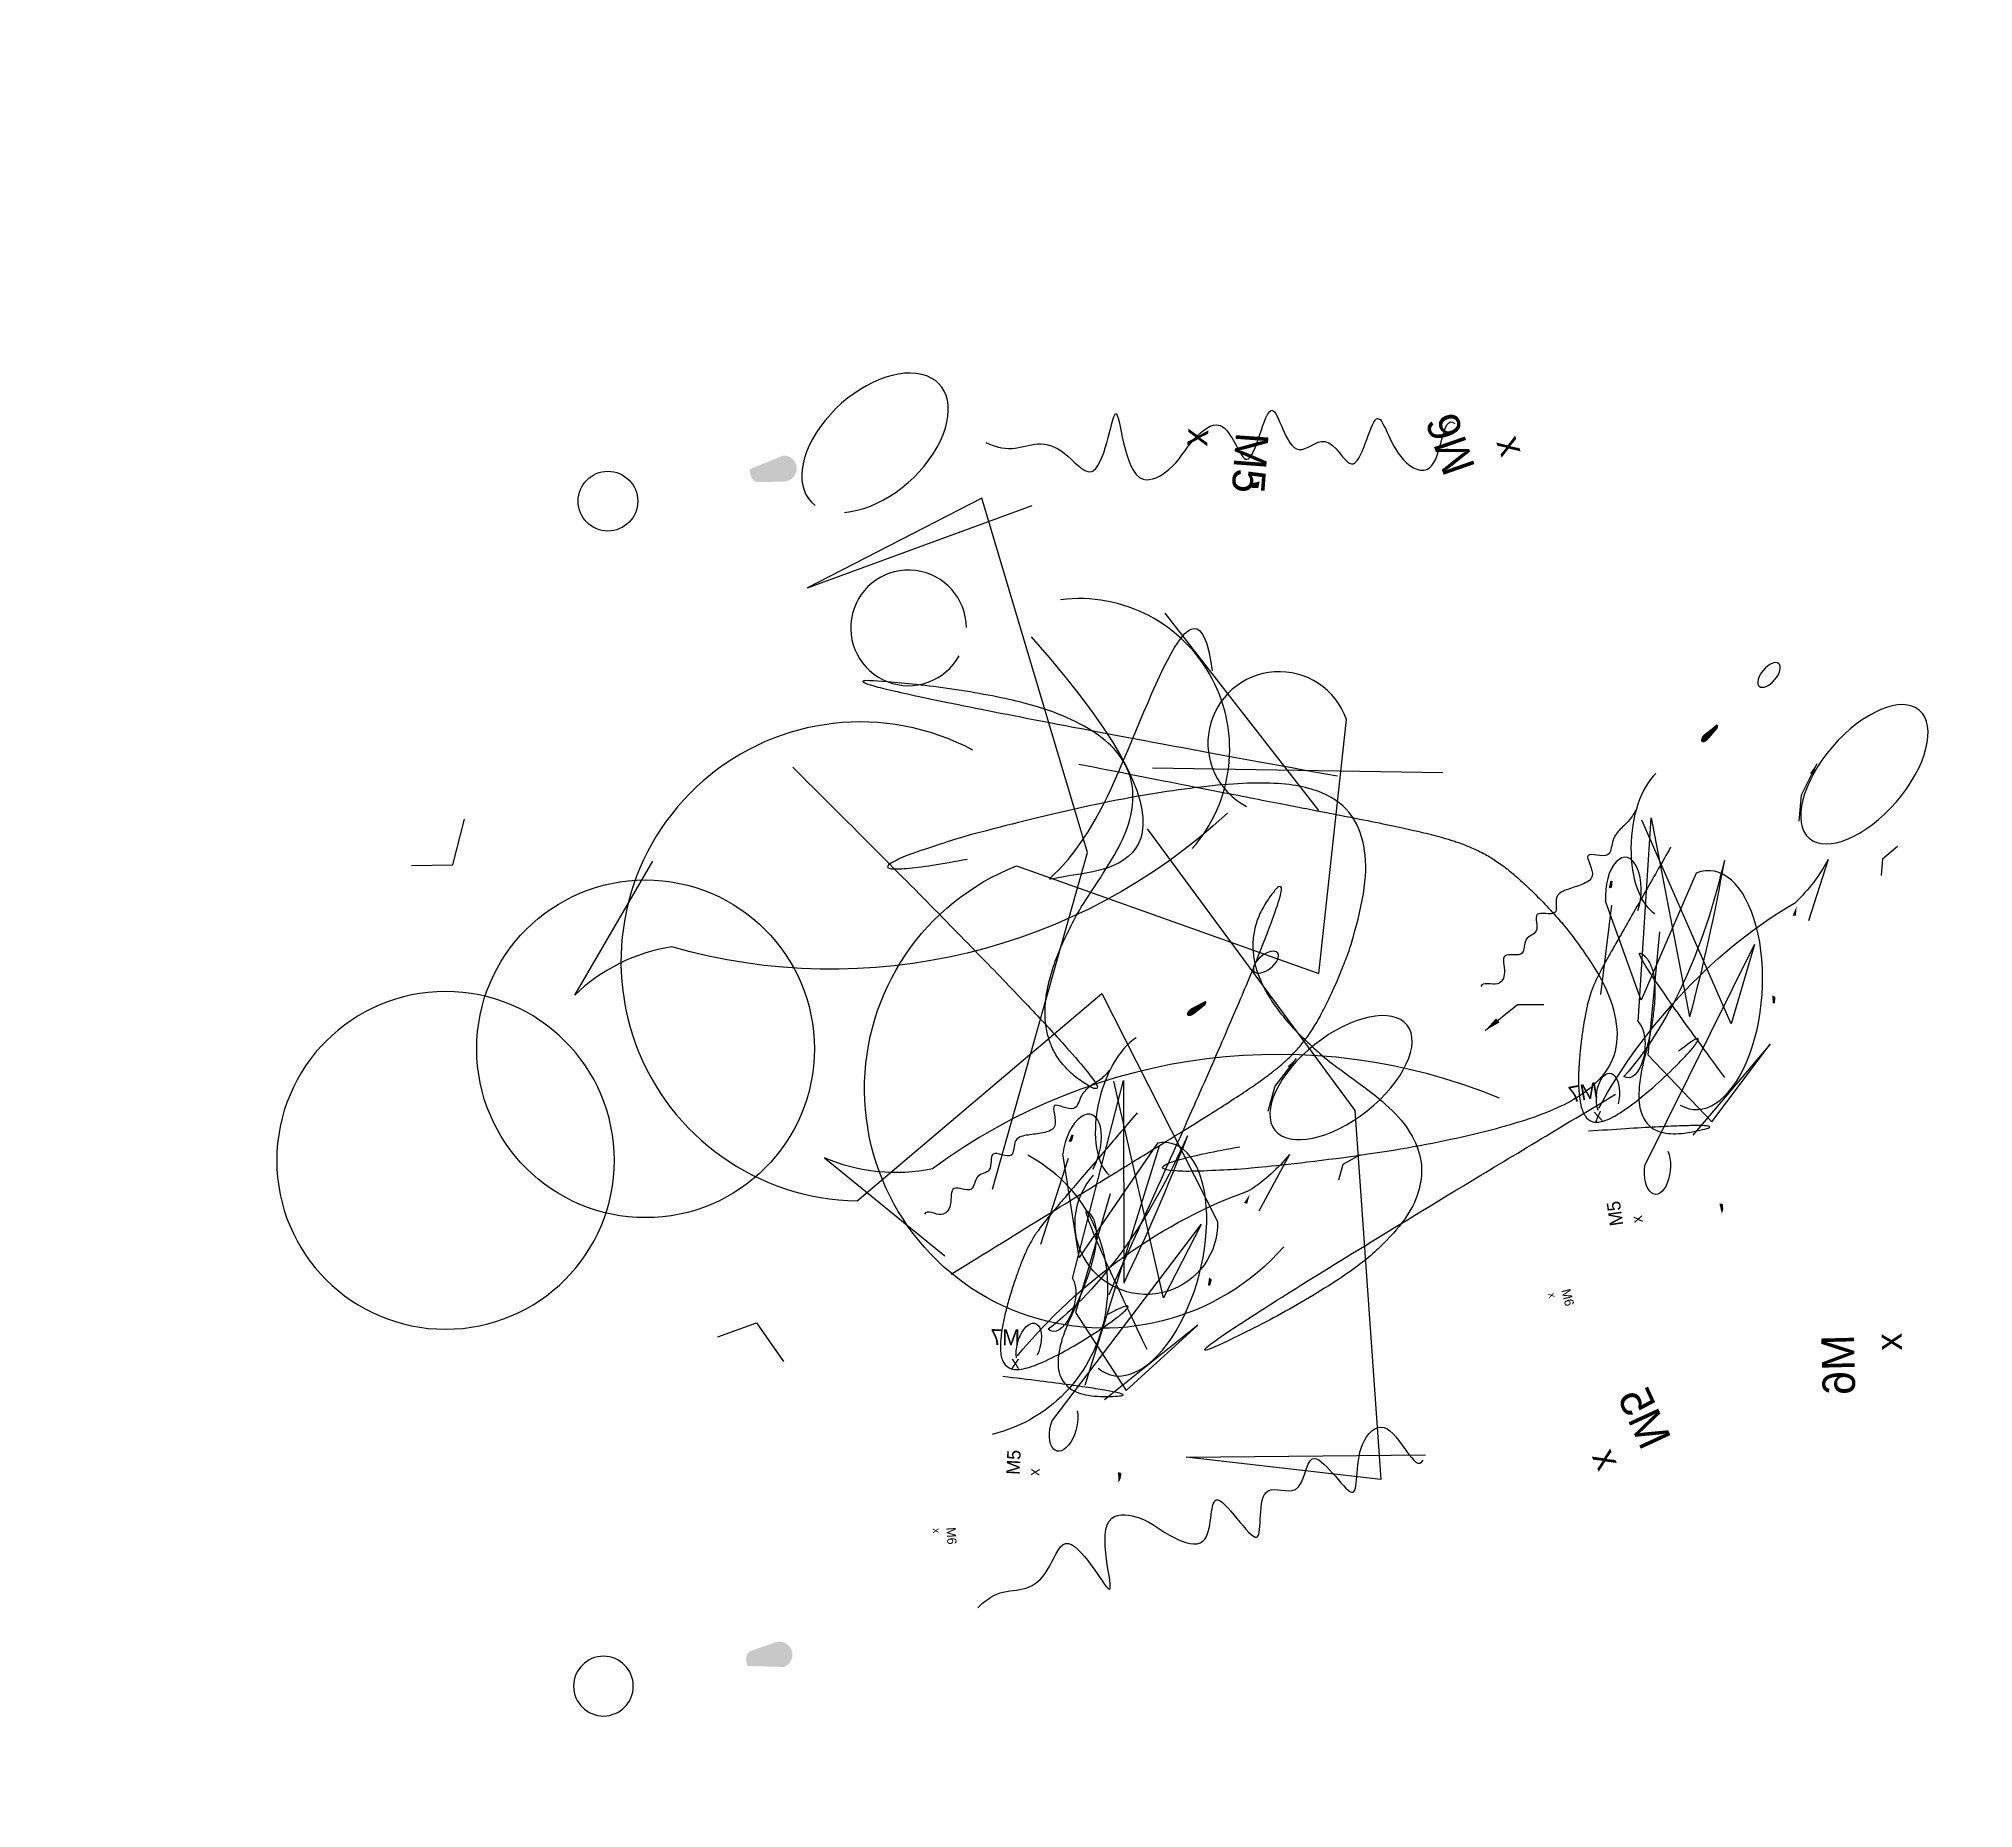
# Model space of a CAD drawing. Header units: millimetres. Extents: x -173 to 124, y -164 to 108.
import ezdxf

# ---------------------------------------------------------------- set-up
doc = ezdxf.new("R2010")
doc.units = ezdxf.units.MM
doc.dimstyles.get("Standard").update_dxf_attribs({"dimtxt": 2.5, "dimasz": 2.5, "dimexe": 1.25, "dimexo": 0.625, "dimtad": 1, "dimcen": 2.5, "dimazin": 3, "dimtfac": 1, "dimtmove": 0, "dimatfit": 3})

# ---------------------------------------------------------------- blocks, each defined once
blk = doc.blocks.new('B0', base_point=(1.29, -4.35))
blk.add_lwpolyline([(14.86, 4.93, 1.271426), (-20.83, 5.05), (-0.8, -9.25), (-15.58, -22.15, -1.474977), (-14.48, -12.05, -0.172693)], format="xyb")
at = {"extrusion": (0.01, 0.005, 1)}
blk.add_arc((-25.43, -4.01), 11.56, 207.8504, -373.8486, dxfattribs=at)
blk.add_open_spline([(10.19, 18.01), (-10.34, -16.74), (-5.12, -2.15), (21.53, -12.01), (16.24, 29.16), (19.81, -22.65)], degree=2)
blk.add_rational_spline([(-24.51, -3.34), (-3.49, -23.61), (-1.2, -27.97), (27.93, -27.55), (-4.8, 28.02), (6.64, 3.31)], [1.07262826654, 1.83606854701, 0.868778079743, 1.17606893414, 0.702485647247, 1.26984356567], degree=3)
at = {"extrusion": (0.01, 0.005, 1), "insert": (43.98, -25.02), "char_height": 2.5, "attachment_point": 1, "rotation": 33.3858}
blk.add_mtext('M6\\P{\\H2;x}', dxfattribs=at)
blk = doc.blocks.new('B1', base_point=(4.96, 1.31))
h = blk.add_hatch(color=7)
edge = h.paths.add_edge_path()
edge.add_line((-33.42, 47.58), (-31.42, 47.58))
edge.add_arc((-31.42, 48.58), 1, -90, 90, ccw=False)
edge.add_ellipse((-33.42, 48.58), major_axis=(0, 1), ratio=0.611822, start_angle=90, end_angle=270)
blk.add_line((-2.43, 36.87), (9.04, 21.46, 0.72))
blk.add_lwpolyline([(-4.14, 20.34), (11.32, -1.59), (12.7, -29.93), (-2.19, -27.89), (16.17, -28.12)])
blk.add_lwpolyline([(22.44, -0.89, 0.263197), (-21.17, -5.37, -0.155184), (-29.42, -4.35), (-20.36, -12.06, 0.111482)], format="xyb")
blk.add_polyline3d([(-37.91, -17.89, 0), (-34.91, -16.89, 2), (-32.91, -19.89, -1)])
for centre, radius in [((-44.95, 46.37), 2.29), ((-42.97, 4.31), 12.95)]:
    blk.add_circle(centre, radius)
at = {"start_tangent": (1, -0.478356), "end_tangent": (1, -0.876139)}
blk.add_spline([(-15.88, 50.24), (-13.88, 49.74), (-11.88, 50.05), (-9.88, 49.29), (-7.88, 47.83), (-5.88, 52.24), (-3.88, 47.17), (-1.88, 47.87), (0.12, 50.17), (2.12, 51.16), (4.12, 48.52), (6.12, 52.24), (8.12, 49.18), (10.12, 49.77), (12.12, 47.99), (14.12, 51.41), (16.12, 48.23), (18.12, 47.56), (20.12, 50.92)], degree=3, dxfattribs=at)
at = {"xscale": -1, "rotation": 123.64254566658609}
blk.add_blockref('B0', (5.85, 4.51), dxfattribs=at)
at = {"extrusion": (0, 0, -1), "insert": (35.09, -27.26), "char_height": 2.5, "attachment_point": 1, "rotation": 66.444}
blk.add_mtext('M5\\P{\\H2;x}', dxfattribs=at)
blk = doc.blocks.new('B2', base_point=(-4.57, 2.08))
at = {"extrusion": (0, 0, -1)}
blk.add_hatch(color=7, dxfattribs=at).paths.add_polyline_path([(-35.97, -26.42, 0.4), (-34.47, -26.42), (-34.47, -25.42)])
blk.add_hatch(color=7).paths.add_polyline_path([(-12.02, -41.23), (-10.52, -41.23), (-10.52, -40.23)])
blk.add_lwpolyline([(-23.59, 5.55), (6.34, -11.39, -0.038749), (-18.08, -17.91, 0.179974), (16.29, 7.1, -0.929495), (7.77, 4.14)], format="xyb", close=True)
blk.add_lwpolyline([(27.13, -8.32, 1.584202), (29.62, -1.65), (-5.57, -29.36), (6.82, -24.33), (-23.09, 8.39, -1.548084)], format="xyb")
at = {"extrusion": (0.01, 0.005, 1)}
blk.add_arc((19.46, 11.49), 3.5, -312.9521, -71.798, dxfattribs=at)
blk.add_solid([(-13.44, 15.7), (-12.44, 15.7), (-13.44, 16.4), (-12.24, 16.7)])
at = {"extrusion": (0, 0, -1)}
blk.add_solid([(-3.14, -37.13), (-2.14, -37.13), (-3.14, -36.43), (-1.94, -36.13)], dxfattribs=at)
at = {"rotation": 55.31861129114115}
blk.add_blockref('B1', (6.67, -4.74), dxfattribs=at)
at = {"insert": (17.49, 15.38), "char_height": 2.5, "attachment_point": 1, "rotation": 82.3958}
blk.add_mtext('M7\\P{\\H2;x}', dxfattribs=at)
blk.add_leader([(-34.02, -43.63), (-29.02, -39.63), (-25.02, -39.63)], dimstyle='Standard')

msp = doc.modelspace()

# ---------------------------------------------------------------- linework, layer by layer
msp.add_line((42.41, -4.96), (-2.15, -4.27, 2.15))
msp.add_arc((-39.57, 17.28), 8.87, 0.2761, 331.2236)
msp.add_ellipse((-44.71, 45.67), major_axis=(-9.91, -8.93), ratio=0.594419, start_param=6.933224, end_param=0.12531)
msp.add_open_spline([(-20.74, 15.88), (9.83, -18.55), (-26.78, -20.97), (-10.82, -23.45), (4.44, 29.44), (7.03, 10.67)], degree=3)
msp.add_solid([(13.09, 38.74), (14.09, 38.74), (13.09, 39.44), (14.29, 39.74)])

# ---------------------------------------------------------------- block references
for name, p, xscale, yscale, rotation in [('B1', (-22.17, -26.9), 2, -2, 19.409298500083267), ('B1', (16.06, -51.23), 2, 2, 1.236447302712973), ('B2', (74.47, -30.97), -1, 0.5, 85.07992681966411), ('B2', (-10.08, -70.93), -1, 0.5, 74.26386102255375)]:
    msp.add_blockref(name, p, dxfattribs=dict(xscale=xscale, yscale=yscale, rotation=rotation))

# ---------------------------------------------------------------- leaders
msp.add_leader([(48.87, -44.51), (53.87, -40.51), (57.87, -40.51)], dimstyle='Standard')

doc.saveas('drawing.dxf')
